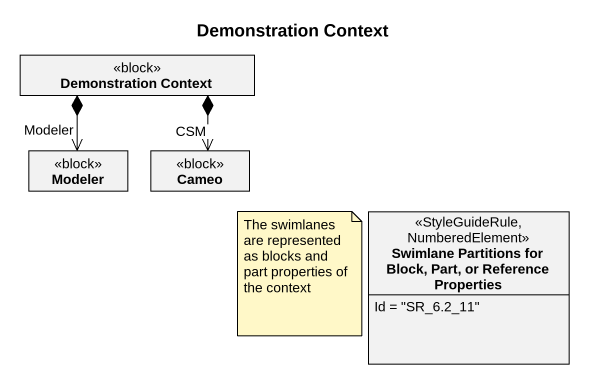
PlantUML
@startuml
title Demonstration Context
hide circle
hide empty members
class "Demonstration Context" as Demonstration_Context <<block>>
class Modeler <<block>>
class Cameo <<block>>
class "Swimlane Partitions for Block, Part, or Reference Properties" as Swimlane_Partitions_for <<StyleGuideRule, NumberedElement>> {
  Id = "SR_6.2_11"
}
Demonstration_Context *--> "Modeler" Modeler
Demonstration_Context *--> "CSM" Cameo
note as N1
  The swimlanes are represented as blocks and part properties of the context
end note
@enduml
